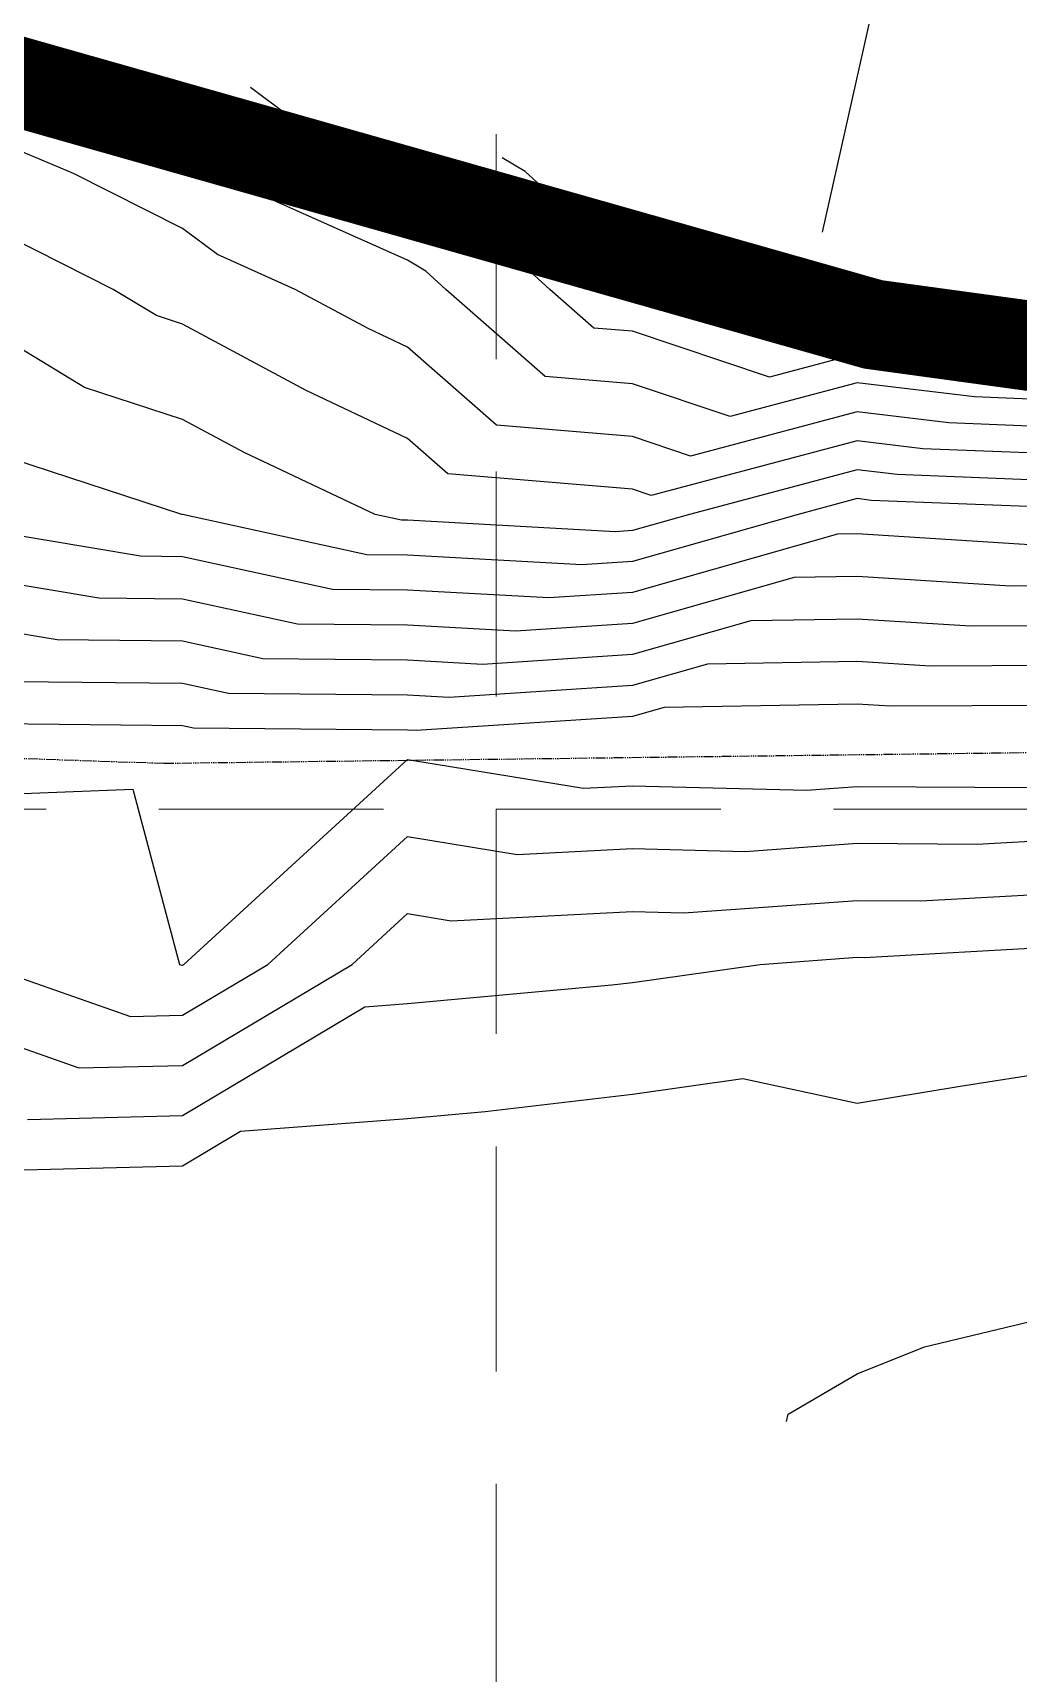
# Model space of a CAD drawing. Header units: inches. Extents: x 2468858 to 2474627, y 7110391 to 7114000.
# Drawn here: x 2470081.7 to 2470169.3, y 7111218.4 to 7111364.2 of the extents above; entities that cross this region are included whole.
import ezdxf

# ---------------------------------------------------------------- set-up
doc = ezdxf.new("R2010")
doc.units = ezdxf.units.IN
doc.header["$MEASUREMENT"] = 0
doc.linetypes.add('FL1', pattern=[1.2, 0.9, -0.075, 0, -0.075, 0, -0.075, 0, -0.075])
doc.linetypes.add('HIDDEN', pattern=[0.375, 0.25, -0.125])
for name, color, linetype in [('contours', 35, 'Continuous'), ('CREEK_FL', 250, 'FL1'), ('GRID', 254, 'HIDDEN'), ('LIMITS OF DISTUBANCE', 1, 'HIDDEN'), ('LOT', 250, 'Continuous'), ('SODDED LOT', 2, 'Continuous')]:
    doc.layers.add(name, color=color, linetype=linetype)

msp = doc.modelspace()

# ---------------------------------------------------------------- hatches: boundary and pattern name
at = {"layer": 'SODDED LOT'}
h = msp.add_hatch(dxfattribs=at)
h.set_pattern_fill('ANSI31', color=256, scale=30, style=0)
h.set_pattern_definition([(45, (0, 0), (-2.6516504294, 2.6516504294), [])])
h.paths.add_polyline_path([(2473645.39, 7113690.66), (2473644.98, 7113704.58), (2473380.05, 7113706.22), (2473375.55, 7113692.3), (2473381.69, 7113694.76), (2473634.33, 7113693.94)])
h.paths.add_polyline_path([(2473661.81, 7113026.94), (2473687.47, 7113025.61), (2473728.46, 7113019.28), (2473771.12, 7113012.61), (2473800.78, 7113000.62), (2473816.11, 7112991.96), (2473817.62, 7112992.3), (2473826.58, 7112958.99), (2473778.33, 7112869.43), (2473754.23, 7112818.27), (2473704.86, 7112707.31), (2473675.95, 7112628.52), (2473649.37, 7112551.6), (2473609.35, 7112401.13), (2473621.99, 7112397.24), (2473660.24, 7112541.42), (2473686.99, 7112623.57), (2473721.05, 7112713.98), (2473756.54, 7112795.8), (2473776.21, 7112842.14), (2473803.69, 7112892.8), (2473821.26, 7112931.75), (2473838.19, 7112953.92), (2473843.82, 7112970.36), (2473841.57, 7112984.99), (2473834.36, 7112995.8), (2473821.75, 7113003.46), (2473803.51, 7113011.56), (2473780.76, 7113020.12), (2473754.18, 7113027.78), (2473717.91, 7113032.73), (2473683.75, 7113037.76), (2473675.22, 7113037.54), (2473668.46, 7113034.66), (2473663.02, 7113029.01)])
h.paths.add_polyline_path([(2473971.46, 7113199.84), (2473953.3, 7113211.94), (2473941.19, 7113192.09), (2473861.1, 7113065.57), (2473810.53, 7113087.5), (2473761.17, 7113101.51), (2473720.96, 7113106.99), (2473697.2, 7113110.44), (2473674.12, 7113113.74), (2473679.51, 7113105.34), (2473686.71, 7113099.95), (2473703.5, 7113097.55), (2473742.47, 7113092.16), (2473787.44, 7113083.17), (2473826.42, 7113069.98), (2473851, 7113058.59), (2473862.39, 7113053.19), (2473874.39, 7113053.49), (2473885.78, 7113058.29), (2473895.97, 7113069.68), (2473937.95, 7113137.71), (2473969.87, 7113198.61)])
h.paths.add_polyline_path([(2474189.42, 7113705.55), (2474212.71, 7113695.29), (2474173.05, 7113585.51), (2474125.46, 7113471.59), (2474078.44, 7113374.03), (2473995.24, 7113231.38), (2473980.72, 7113211.84), (2473961.73, 7113224.12), (2474019.25, 7113316.23), (2474060.01, 7113393.26), (2474123.11, 7113525), (2474155.5, 7113608.17)])
h.paths.add_polyline_path([(2472149.87, 7113580.61), (2472139.15, 7113587.25), (2472148.34, 7113599.5), (2472129.96, 7113617.37), (2472301.04, 7113620.95), (2472421.05, 7113670.47), (2472435.86, 7113657.7), (2472418.5, 7113656.68), (2472386.32, 7113644.43), (2472349.55, 7113630.65), (2472301.04, 7113613.8), (2472253.54, 7113608.18), (2472206.05, 7113607.67), (2472182.05, 7113606.65), (2472168.77, 7113602.57), (2472156, 7113590.31)])
h.paths.add_polyline_path([(2472770.94, 7113693.31), (2472783.83, 7113696.4), (2473029.19, 7113695.37), (2473046.2, 7113689.7), (2473045.68, 7113705.68), (2472771.46, 7113707.22)])
h.paths.add_polyline_path([(2472613.26, 7113048.11), (2472742.65, 7113047.89), (2472742.87, 7112984.1), (2472740.21, 7112975.02), (2472732.24, 7112966.82), (2472722.71, 7112964.61), (2472628.32, 7112964.83), (2472620.35, 7112967.71), (2472615.69, 7112974.13), (2472614.14, 7112982.33), (2472613.26, 7112995.17)])
h.paths.add_polyline_path([(2471336.5, 7111475.41), (2471335.53, 7111275.42), (2470491.66, 7111254.32), (2470479.59, 7111328.94), (2470466.02, 7111461.6), (2470553.43, 7111470.9), (2470638.4, 7111473.12)])
h.paths.add_polyline_path([(2473446.67, 7112356.48), (2473471.9, 7112308.47), (2473532.94, 7112257.21), (2473501.2, 7112186.43), (2473329.47, 7112103.43), (2473116.22, 7112035.9), (2473103.2, 7112106.69), (2473072.63, 7112126.65), (2472815.11, 7111934.94), (2472802.33, 7111780.66), (2472622.31, 7111675.22), (2472617.64, 7111803.67), (2472501.02, 7111721.1), (2472320.82, 7111594.38), (2472182.92, 7111519.02), (2472068.92, 7111484.1), (2471932.85, 7111463.88), (2471923.66, 7111337.05), (2471693.82, 7111327.86), (2471696.08, 7111477.57), (2471836.92, 7111477.57), (2471858.78, 7111468.52), (2471876.58, 7111467.89), (2471898.13, 7111477.88), (2471906.24, 7111490.37), (2471909.37, 7111504.1), (2471908.12, 7111517.84), (2471903.75, 7111528.77), (2471899.69, 7111538.75), (2471899.78, 7111997.71), (2471902.82, 7112006.8), (2471908.61, 7112013.14), (2471915.23, 7112016.45), (2471926.26, 7112016.45), (2472502.65, 7112016.18), (2472510.04, 7112014.97), (2472516.23, 7112010.27), (2472519.86, 7112006.24), (2472597.23, 7111900.26), (2472601.63, 7111894), (2472601.97, 7111890.79), (2472601.97, 7111885.88), (2472602.14, 7111880.64), (2472603.49, 7111873.53), (2472605.53, 7111864.06), (2472610.94, 7111855.26), (2472618.72, 7111847.65), (2472625.66, 7111842.74), (2472634.12, 7111839.53), (2472648.17, 7111837.16), (2472661.03, 7111839.36), (2472670.85, 7111843.93), (2472681.25, 7111852.18), (2472689.32, 7111863.68), (2472693.24, 7111876.13), (2472698.54, 7111882.82), (2472979.47, 7112088.66), (2473047.7, 7112135.28), (2473102.11, 7112161.18), (2473168.62, 7112185.36), (2473235.48, 7112199.35), (2473286.97, 7112219.37), (2473338.95, 7112250.36), (2473378.05, 7112286.58), (2473406.65, 7112322.33), (2473434.97, 7112369.64)])
h.paths.add_polyline_path([(2469394.72, 7112321.68), (2469408.62, 7112317.35), (2469404.61, 7112306.55), (2469398.28, 7112300.53), (2469390.56, 7112297.13), (2469383.91, 7112297.75), (2469371.4, 7112301.14), (2469261.63, 7112337.75), (2469252.63, 7112344.02), (2469246.91, 7112352.88), (2469243.9, 7112361.06), (2469244.31, 7112369.38), (2469247.04, 7112379.88), (2469254.13, 7112392.28), (2469258.63, 7112404.82), (2469259.86, 7112413.96), (2469268.32, 7112441.06), (2469285.1, 7112497.6), (2469297.51, 7112549.94), (2469306.04, 7112604.22), (2469344.05, 7112603.83), (2469331.64, 7112539.47), (2469306.04, 7112437.89), (2469285.48, 7112378.57), (2469297.12, 7112353.37)])
h.paths.add_polyline_path([(2469215.25, 7111699.11), (2469133.16, 7111698.8), (2469133.12, 7111837.42), (2469136.78, 7111854.07), (2469131.5, 7111869.1), (2469132.54, 7111935.15), (2469148.79, 7112051.43), (2469175.43, 7112146.92), (2469214.08, 7112259.79), (2469218.22, 7112266.73), (2469223.73, 7112271.92), (2469228.76, 7112275.22), (2469234.9, 7112277.11), (2469242.61, 7112277.42), (2469249.21, 7112276.01), (2469256.45, 7112274.12), (2469362.5, 7112239.2), (2469368.95, 7112235.11), (2469372.09, 7112231.49), (2469374.61, 7112225.05), (2469375.55, 7112217.02), (2469372.57, 7112206.8), (2469260.7, 7112244.71), (2469237.57, 7112231.81), (2469223.88, 7112159.46), (2469213.8, 7112077.45), (2469211.79, 7111997.38), (2469212.59, 7111919.31)])
edge = h.paths.add_edge_path()
edge.add_line((2469946.69, 7111538.54), (2469944.94, 7111523.5))
edge.add_line((2469944.94, 7111523.5), (2469929.5, 7111368.54))
edge.add_line((2469929.5, 7111368.54), (2469627.82, 7111363.41))
edge.add_line((2469627.82, 7111363.41), (2469640.14, 7111528.56))
edge.add_line((2469640.14, 7111528.56), (2469611.1, 7111528.96))
edge.add_line((2469611.1, 7111528.96), (2469563.64, 7111542.06))
edge.add_line((2469563.64, 7111542.06), (2469395.72, 7111608.85))
edge.add_line((2469395.72, 7111608.85), (2469312.31, 7111524.84))
edge.add_line((2469312.31, 7111524.84), (2469259.94, 7111580.22))
edge.add_line((2469259.94, 7111580.22), (2469329.02, 7111646.45))
edge.add_line((2469329.02, 7111646.45), (2469327.64, 7111656.69))
edge.add_line((2469327.64, 7111656.69), (2469327.34, 7111668.01))
edge.add_line((2469327.34, 7111668.01), (2469328.7, 7111676.32))
edge.add_line((2469328.7, 7111676.32), (2469331.57, 7111684.93))
edge.add_line((2469331.57, 7111684.93), (2469335.65, 7111692.02))
edge.add_line((2469335.65, 7111692.02), (2469336.86, 7111699.72))
edge.add_line((2469336.86, 7111699.72), (2469350.6, 7111699.88))
edge.add_line((2469350.6, 7111699.88), (2469349.09, 7111695.19))
edge.add_line((2469349.09, 7111695.19), (2469344.26, 7111688.25))
edge.add_line((2469344.26, 7111688.25), (2469339.88, 7111679.79))
edge.add_arc((2469382.62, 7111662.98), 45.93, 158.5343, 290.6104)
edge.add_arc((2469402.89, 7111601.9), 18.55, 61.3608, 102.7575, ccw=False)
edge.add_line((2469411.78, 7111618.18), (2469554, 7111560.87))
edge.add_line((2469554, 7111560.87), (2469580.43, 7111552.5))
edge.add_line((2469580.43, 7111552.5), (2469597.93, 7111547.75))
edge.add_line((2469597.93, 7111547.75), (2469618.84, 7111543.76))
edge.add_line((2469618.84, 7111543.76), (2469652.78, 7111539.88))
edge.add_line((2469652.78, 7111539.88), (2469703, 7111539.88))
edge.add_line((2469703, 7111539.88), (2469903.74, 7111540.59))
edge.add_line((2469903.74, 7111540.59), (2469929.65, 7111539.77))
edge.add_line((2469929.65, 7111539.77), (2469946.69, 7111538.54))

# ---------------------------------------------------------------- linework, layer by layer
at = {"layer": 'contours', "color": 35}
for p, q in [((2470090.96, 7111357.4, 578), (2470081.32, 7111361.42, 578)), ((2470107.85, 7111354.28, 579), (2470101.02, 7111359.38, 579)), ((2470094.99, 7111355.36, 578), (2470090.96, 7111357.4, 578)), ((2470085.3, 7111351.73, 577), (2470074.99, 7111356.03, 577)), ((2470102.97, 7111349.4, 578), (2470094.99, 7111355.36, 578)), ((2470114.99, 7111351.08, 579), (2470107.85, 7111354.28, 579)), ((2470125.47, 7111351.9, 580), (2470123.41, 7111353.13, 580)), ((2470094.99, 7111346.84, 577), (2470085.3, 7111351.73, 577)), ((2470121.04, 7111347.47, 579), (2470114.99, 7111351.08, 579)), ((2470134.99, 7111343.17, 580), (2470125.47, 7111351.9, 580)), ((2470114.99, 7111344.02, 578), (2470102.97, 7111349.4, 578)), ((2470098.09, 7111344.52, 577), (2470094.99, 7111346.84, 577)), ((2470127.64, 7111341.42, 579), (2470121.04, 7111347.47, 579)), ((2470088.82, 7111341.42, 576), (2470079.63, 7111346.07, 576)), ((2470105.01, 7111341.42, 577), (2470098.09, 7111344.52, 577)), ((2470116.61, 7111343.05, 578), (2470114.99, 7111344.02, 578)), ((2470118.39, 7111341.42, 578), (2470116.61, 7111343.05, 578)), ((2470136.38, 7111342.81, 580), (2470134.99, 7111343.17, 580)), ((2470137.88, 7111341.42, 580), (2470136.38, 7111342.81, 580)), ((2470092.66, 7111339.09, 576), (2470088.82, 7111341.42, 576)), ((2470111.5, 7111337.94, 577), (2470105.01, 7111341.42, 577)), ((2470127.23, 7111333.67, 578), (2470118.39, 7111341.42, 578)), ((2470131.56, 7111337.99, 579), (2470127.64, 7111341.42, 579)), ((2470150.7, 7111337.13, 580), (2470137.88, 7111341.42, 580)), ((2470086.27, 7111332.71, 575), (2470074.99, 7111339.57, 575)), ((2470094.99, 7111338.33, 576), (2470092.66, 7111339.09, 576)), ((2470105.99, 7111332.43, 576), (2470094.99, 7111338.33, 576)), ((2470114.99, 7111336.29, 577), (2470111.5, 7111337.94, 577)), ((2470134.99, 7111337.71, 579), (2470131.56, 7111337.99, 579)), ((2470147.19, 7111333.62, 579), (2470134.99, 7111337.71, 579)), ((2470154.99, 7111338.27, 580), (2470150.7, 7111337.13, 580)), ((2470170.02, 7111336.45, 580), (2470154.99, 7111338.27, 580)), ((2470122.91, 7111329.35, 577), (2470114.99, 7111336.29, 577)), ((2470154.99, 7111335.7, 579), (2470147.19, 7111333.62, 579)), ((2470167.72, 7111334.15, 579), (2470154.99, 7111335.7, 579)), ((2470134.99, 7111333.02, 578), (2470127.23, 7111333.67, 578)), ((2470154.99, 7111333.12, 578), (2470143.68, 7111330.11, 578)), ((2470165.42, 7111331.86, 578), (2470154.99, 7111333.12, 578)), ((2470174.99, 7111333.87, 579), (2470167.72, 7111334.15, 579)), ((2470094.99, 7111329.87, 575), (2470086.27, 7111332.71, 575)), ((2470114.99, 7111328.18, 576), (2470105.99, 7111332.43, 576)), ((2470143.68, 7111330.11, 578), (2470134.99, 7111333.02, 578)), ((2470174.99, 7111331.48, 578), (2470165.42, 7111331.86, 578)), ((2470154.99, 7111330.55, 577), (2470140.17, 7111326.6, 577)), ((2470163.13, 7111329.56, 577), (2470154.99, 7111330.55, 577)), ((2470100.48, 7111326.92, 575), (2470094.99, 7111329.87, 575)), ((2470134.99, 7111328.34, 577), (2470122.91, 7111329.35, 577)), ((2470174.99, 7111329.09, 577), (2470163.13, 7111329.56, 577)), ((2470118.59, 7111325.02, 576), (2470114.99, 7111328.18, 576)), ((2470140.17, 7111326.6, 577), (2470134.99, 7111328.34, 577)), ((2470154.99, 7111327.97, 576), (2470136.66, 7111323.09, 576)), ((2470160.83, 7111327.26, 576), (2470154.99, 7111327.97, 576)), ((2470174.99, 7111326.7, 576), (2470160.83, 7111327.26, 576)), ((2470094.93, 7111321.42, 574), (2470079.89, 7111326.32, 574)), ((2470112.12, 7111321.42, 575), (2470100.48, 7111326.92, 575)), ((2470134.99, 7111323.65, 576), (2470118.59, 7111325.02, 576)), ((2470154.99, 7111325.39, 575), (2470140.06, 7111321.42, 575)), ((2470158.53, 7111324.97, 575), (2470154.99, 7111325.39, 575)), ((2470174.99, 7111324.31, 575), (2470158.53, 7111324.97, 575)), ((2470136.66, 7111323.09, 576), (2470134.99, 7111323.65, 576)), ((2470094.98, 7111321.41, 574), (2470094.93, 7111321.42, 574)), ((2470094.99, 7111321.41, 574), (2470094.98, 7111321.41, 574)), ((2470111.39, 7111317.82, 574), (2470094.99, 7111321.41, 574)), ((2470114.47, 7111320.91, 575), (2470112.12, 7111321.42, 575)), ((2470140.06, 7111321.42, 575), (2470134.99, 7111319.98, 575)), ((2470149.74, 7111321.42, 574), (2470134.99, 7111317.23, 574)), ((2470154.99, 7111322.82, 574), (2470149.74, 7111321.42, 574)), ((2470156.23, 7111322.67, 574), (2470154.99, 7111322.82, 574)), ((2470174.99, 7111321.93, 574), (2470156.23, 7111322.67, 574)), ((2470091.26, 7111317.7, 573), (2470074.99, 7111320.42, 573)), ((2470114.99, 7111320.9, 575), (2470114.47, 7111320.91, 575)), ((2470133.45, 7111319.88, 575), (2470114.99, 7111320.9, 575)), ((2470134.99, 7111319.98, 575), (2470133.45, 7111319.88, 575)), ((2470153.23, 7111319.66, 573), (2470134.99, 7111314.47, 573)), ((2470154.99, 7111319.69, 573), (2470153.23, 7111319.66, 573)), ((2470172.18, 7111318.61, 573), (2470154.99, 7111319.69, 573)), ((2470094.99, 7111317.66, 573), (2470091.26, 7111317.7, 573)), ((2470108.31, 7111314.74, 573), (2470094.99, 7111317.66, 573)), ((2470114.99, 7111317.79, 574), (2470111.39, 7111317.82, 574)), ((2470130.5, 7111316.93, 574), (2470114.99, 7111317.79, 574)), ((2470134.99, 7111317.23, 574), (2470130.5, 7111316.93, 574)), ((2470087.55, 7111313.98, 572), (2470074.99, 7111316.08, 572)), ((2470149.38, 7111315.81, 572), (2470134.99, 7111311.72, 572)), ((2470154.99, 7111315.9, 572), (2470149.38, 7111315.81, 572)), ((2470168.61, 7111315.05, 572), (2470154.99, 7111315.9, 572)), ((2470114.99, 7111314.68, 573), (2470108.31, 7111314.74, 573)), ((2470127.55, 7111313.99, 573), (2470114.99, 7111314.68, 573)), ((2470134.99, 7111314.47, 573), (2470127.55, 7111313.99, 573)), ((2470174.99, 7111315.08, 572), (2470168.61, 7111315.05, 572)), ((2470094.99, 7111313.9, 572), (2470087.55, 7111313.98, 572)), ((2470105.22, 7111311.66, 572), (2470094.99, 7111313.9, 572)), ((2470083.83, 7111310.26, 571), (2470074.99, 7111311.74, 571)), ((2470114.99, 7111311.57, 572), (2470105.22, 7111311.66, 572)), ((2470124.61, 7111311.04, 572), (2470114.99, 7111311.57, 572)), ((2470134.99, 7111311.72, 572), (2470124.61, 7111311.04, 572)), ((2470145.52, 7111311.96, 571), (2470134.99, 7111308.96, 571)), ((2470154.99, 7111312.12, 571), (2470145.52, 7111311.96, 571)), ((2470165.05, 7111311.49, 571), (2470154.99, 7111312.12, 571)), ((2470174.99, 7111311.53, 571), (2470165.05, 7111311.49, 571)), ((2470094.99, 7111310.14, 571), (2470083.83, 7111310.26, 571)), ((2470102.14, 7111308.57, 571), (2470094.99, 7111310.14, 571)), ((2470114.99, 7111308.46, 571), (2470102.14, 7111308.57, 571)), ((2470121.66, 7111308.09, 571), (2470114.99, 7111308.46, 571)), ((2470134.99, 7111308.96, 571), (2470121.66, 7111308.09, 571)), ((2470154.99, 7111308.33, 570), (2470141.67, 7111308.11, 570)), ((2470161.49, 7111307.92, 570), (2470154.99, 7111308.33, 570)), ((2470141.67, 7111308.11, 570), (2470134.99, 7111306.21, 570)), ((2470174.99, 7111307.99, 570), (2470161.49, 7111307.92, 570)), ((2470094.99, 7111306.38, 570), (2470080.11, 7111306.55, 570)), ((2470099.06, 7111305.49, 570), (2470094.99, 7111306.38, 570)), ((2470114.99, 7111305.35, 570), (2470099.06, 7111305.49, 570)), ((2470134.99, 7111306.21, 570), (2470118.71, 7111305.15, 570)), ((2470118.71, 7111305.15, 570), (2470114.99, 7111305.35, 570)), ((2470137.82, 7111304.26, 569), (2470134.99, 7111303.45, 569)), ((2470154.99, 7111304.55, 569), (2470137.82, 7111304.26, 569)), ((2470157.93, 7111304.36, 569), (2470154.99, 7111304.55, 569)), ((2470174.99, 7111304.44, 569), (2470157.93, 7111304.36, 569)), ((2470094.99, 7111302.62, 569), (2470076.4, 7111302.83, 569)), ((2470095.97, 7111302.41, 569), (2470094.99, 7111302.62, 569)), ((2470134.99, 7111303.45, 569), (2470115.77, 7111302.2, 569)), ((2470114.99, 7111302.24, 569), (2470095.97, 7111302.41, 569)), ((2470115.77, 7111302.2, 569), (2470114.99, 7111302.24, 569)), ((2470095.1, 7111281.42, 569), (2470114.99, 7111299.62, 569)), ((2470114.99, 7111299.62, 569), (2470130.65, 7111297.09, 569)), ((2470074.99, 7111296.38, 569), (2470090.56, 7111296.99, 569)), ((2470090.56, 7111296.99, 569), (2470094.73, 7111281.42, 569)), ((2470130.65, 7111297.09, 569), (2470134.99, 7111297.3, 569)), ((2470134.99, 7111297.3, 569), (2470150.48, 7111296.92, 569)), ((2470150.48, 7111296.92, 569), (2470154.99, 7111297.24, 569)), ((2470154.99, 7111297.24, 569), (2470170.71, 7111297.14, 569)), ((2470102.58, 7111281.42, 570), (2470114.99, 7111292.78, 570)), ((2470114.99, 7111292.78, 570), (2470124.76, 7111291.2, 570)), ((2470165.67, 7111292.11, 570), (2470174.99, 7111292.62, 570)), ((2470124.76, 7111291.2, 570), (2470134.99, 7111291.71, 570)), ((2470134.99, 7111291.71, 570), (2470145.02, 7111291.46, 570)), ((2470145.02, 7111291.46, 570), (2470154.99, 7111292.18, 570)), ((2470154.99, 7111292.18, 570), (2470165.67, 7111292.11, 570)), ((2470160.64, 7111287.07, 571), (2470174.99, 7111287.87, 571)), ((2470139.56, 7111286, 571), (2470154.99, 7111287.11, 571)), ((2470154.99, 7111287.11, 571), (2470160.64, 7111287.07, 571)), ((2470110.06, 7111281.42, 571), (2470114.99, 7111285.93, 571)), ((2470114.99, 7111285.93, 571), (2470118.87, 7111285.3, 571)), ((2470118.87, 7111285.3, 571), (2470134.99, 7111286.11, 571)), ((2470134.99, 7111286.11, 571), (2470139.56, 7111286, 571)), ((2470146.35, 7111281.42, 572), (2470154.99, 7111282.05, 572)), ((2470154.99, 7111282.05, 572), (2470155.61, 7111282.04, 572)), ((2470155.61, 7111282.04, 572), (2470174.99, 7111283.12, 572)), ((2470077.15, 7111281.42, 570), (2470090.35, 7111276.78, 570)), ((2470094.73, 7111281.42, 569), (2470094.92, 7111281.36, 569)), ((2470094.92, 7111281.36, 569), (2470094.99, 7111281.36, 569)), ((2470094.99, 7111276.89, 570), (2470102.58, 7111281.42, 570)), ((2470094.99, 7111281.36, 569), (2470095.1, 7111281.42, 569)), ((2470094.99, 7111272.43, 571), (2470110.06, 7111281.42, 571)), ((2470134.99, 7111279.81, 572), (2470146.35, 7111281.42, 572)), ((2470114.99, 7111277.94, 572), (2470133.17, 7111279.6, 572)), ((2470133.17, 7111279.6, 572), (2470134.99, 7111279.81, 572)), ((2470111.21, 7111277.65, 572), (2470114.99, 7111277.94, 572)), ((2470090.35, 7111276.78, 570), (2470094.99, 7111276.89, 570)), ((2470094.99, 7111267.97, 572), (2470111.21, 7111277.65, 572)), ((2470074.99, 7111276, 571), (2470085.77, 7111272.21, 571)), ((2470085.77, 7111272.21, 571), (2470094.99, 7111272.43, 571)), ((2470164.16, 7111270.59, 573), (2470174.99, 7111272.29, 573)), ((2470134.99, 7111269.87, 573), (2470144.83, 7111271.27, 573)), ((2470144.83, 7111271.27, 573), (2470154.99, 7111269.09, 573)), ((2470154.99, 7111269.09, 573), (2470164.16, 7111270.59, 573)), ((2470121.91, 7111268.34, 573), (2470134.99, 7111269.87, 573)), ((2470081.2, 7111267.63, 572), (2470094.99, 7111267.97, 572)), ((2470100.15, 7111266.58, 573), (2470114.99, 7111267.71, 573)), ((2470114.99, 7111267.71, 573), (2470121.91, 7111268.34, 573)), ((2470094.99, 7111263.5, 573), (2470100.15, 7111266.58, 573)), ((2470076.63, 7111263.06, 573), (2470094.99, 7111263.5, 573)), ((2470160.98, 7111247.41, 574), (2470174.99, 7111250.79, 574)), ((2470154.99, 7111245.03, 574), (2470160.98, 7111247.41, 574)), ((2470148.84, 7111241.42, 574), (2470154.99, 7111245.03, 574)), ((2470148.7, 7111240.79, 574), (2470148.84, 7111241.42, 574))]:
    msp.add_line(p, q, dxfattribs=at)
at = {"layer": 'CREEK_FL', "color": 5}
msp.add_lwpolyline([(2469869.98, 7111394.98), (2469852.73, 7111379.07), (2469807.62, 7111365.81), (2469811.6, 7111347.24), (2469827.52, 7111327.36), (2469854.06, 7111319.4), (2469905.8, 7111322.05), (2469956.22, 7111311.45), (2470009.29, 7111302.17), (2470093.32, 7111299.3), (2470200.79, 7111300.63), (2470233.96, 7111287.95), (2470256.51, 7111273.36), (2470255.31, 7111240.79)], dxfattribs=at)
at = {"layer": 'GRID', "color": 252, "linetype": 'HIDDEN', "lineweight": 0, "ltscale": 80}
for p, q in [((2470122.87, 7113905.23), (2470122.87, 7110754.83)), ((2468952.87, 7111295.23), (2474532.87, 7111295.23))]:
    msp.add_line(p, q, dxfattribs=at)
at = {"layer": 'LIMITS OF DISTUBANCE', "ltscale": 300, "const_width": 8}
msp.add_lwpolyline([(2471705.42, 7112622.35), (2469299.78, 7112610.93), (2469280.51, 7112511.92), (2469190.31, 7112212.78), (2469165.72, 7112138.5, 0.093397), (2469125.14, 7111836.24), (2469126.65, 7111691.28), (2469320.36, 7111692.25), (2469319.4, 7111652.36), (2469249.22, 7111583.65), (2469311.22, 7111515.9), (2469399.19, 7111603.35), (2469561.17, 7111536.56), (2469635.52, 7111518.85), (2469622.58, 7111359.81), (2469939.15, 7111366.28), (2469938.07, 7111400.24), (2470156.41, 7111338.31), (2470318.79, 7111316.1), (2470476.04, 7111322.08), (2470480.31, 7111246.9), (2471344.66, 7111268.5)], format="xyb", dxfattribs=at)
at = {"layer": 'LOT', "color": 7}
msp.add_line((2470178.23, 7111463.59), (2470151.87, 7111346.52), dxfattribs=at)

doc.saveas('drawing.dxf')
